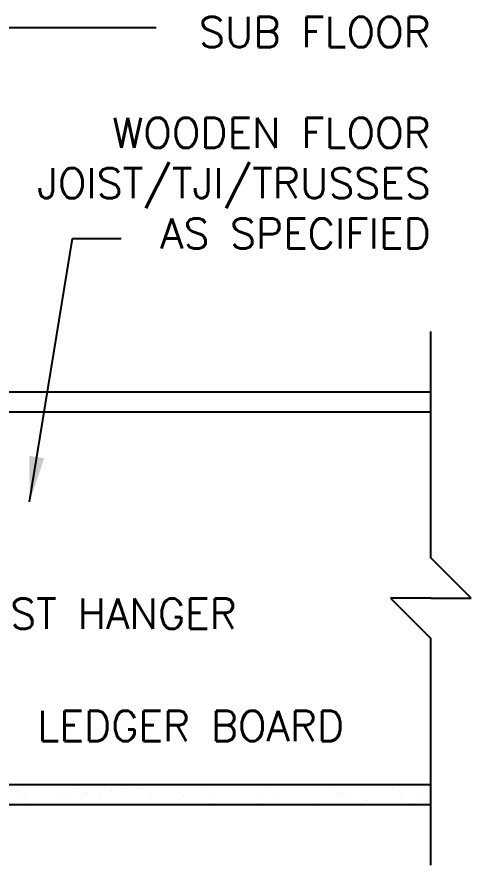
# Model space of a CAD drawing. Header units: inches. Extents: x 113.5 to 169.5, y -20.2 to 56.9.
# Drawn here: x 154.24 to 165.51, y 10.84 to 31.89 of the extents above; entities that cross this region are included whole.
import ezdxf
from ezdxf.enums import TextEntityAlignment as Align

# ---------------------------------------------------------------- set-up
doc = ezdxf.new("R2010")
doc.units = ezdxf.units.IN
doc.header["$LTSCALE"] = 0.5
doc.header["$MEASUREMENT"] = 0
for name, color, linetype in [('HATCH', 12, 'Continuous'), ('line25', 2, 'Continuous'), ('LINE9', 9, 'Continuous'), ('TEXT', 4, 'Continuous')]:
    doc.layers.add(name, color=color, linetype=linetype)
doc.styles.add('DIM', font='romans.shx', dxfattribs={"width": 0.7})
doc.styles.add('ROMANS', font='romans.shx', dxfattribs={"height": 1.125})
doc.dimstyles.new('ext_12', dxfattribs={"dimscale": 12, "dimtxt": 0.09375, "dimasz": 0.09375, "dimexe": 0.09375, "dimexo": 0.0625, "dimgap": 0.0625, "dimtad": 1, "dimdec": 1, "dimzin": 3, "dimdsep": 46, "dimlunit": 4, "dimtxsty": 'DIM', "dimcen": 0.09, "dimdle": 0.09375, "dimclrt": 4, "dimadec": 0, "dimazin": 0, "dimtfac": 1, "dimtdec": 1, "dimtmove": 2, "dimatfit": 3, "dimfxl": 1, "dimfrac": 2, "dimtolj": 1, "dimtzin": 0, "dimarcsym": 0})

msp = doc.modelspace()

# ---------------------------------------------------------------- linework, layer by layer
at = {"layer": 'HATCH'}
for p, q in [((154.245, 12.681), (154.245, 12.681)), ((154.365, 12.763), (154.365, 12.763)), ((155.715, 12.811), (155.715, 12.811)), ((155.774, 12.746), (155.774, 12.746)), ((156.276, 12.637), (156.276, 12.637)), ((156.583, 12.69), (156.583, 12.69)), ((156.843, 12.724), (156.843, 12.724)), ((157.024, 12.828), (157.024, 12.828)), ((157.25, 12.778), (157.25, 12.778)), ((157.331, 12.749), (157.331, 12.749)), ((158.303, 12.822), (158.303, 12.822)), ((158.888, 12.752), (158.888, 12.752)), ((160.445, 12.755), (160.445, 12.755)), ((162.002, 12.758), (162.002, 12.758)), ((163.559, 12.76), (163.559, 12.76)), ((154.338, 12.596), (154.338, 12.596)), ((154.428, 12.609), (154.428, 12.609)), ((154.558, 12.423), (154.558, 12.423)), ((155.237, 12.513), (155.237, 12.513)), ((155.497, 12.547), (155.497, 12.547)), ((155.904, 12.601), (155.904, 12.601)), ((155.985, 12.612), (155.985, 12.612)), ((157.542, 12.615), (157.542, 12.615)), ((158.276, 12.619), (158.276, 12.619)), ((158.369, 12.535), (158.369, 12.535)), ((159.099, 12.618), (159.099, 12.618)), ((160.307, 12.575), (160.307, 12.575)), ((160.656, 12.62), (160.656, 12.62)), ((162.213, 12.623), (162.213, 12.623)), ((162.307, 12.558), (162.307, 12.558)), ((162.399, 12.474), (162.399, 12.474)), ((162.947, 12.435), (162.947, 12.435)), ((163.77, 12.626), (163.77, 12.626)), ((164.226, 12.429), (164.226, 12.429)), ((164.338, 12.514), (164.338, 12.514)), ((164.44, 12.43), (164.44, 12.43)), ((157.7, 12.359), (157.7, 12.359)), ((159.009, 12.376), (159.009, 12.376)), ((160.288, 12.37), (160.288, 12.37)), ((161.638, 12.418), (161.638, 12.418)), ((163.773, 12.342), (163.773, 12.342)), ((164.034, 12.376), (164.034, 12.376))]:
    msp.add_line(p, q, dxfattribs=at)
at = {"layer": 'line25'}
for p, q in [((147.529, 22.088), (164.512, 22.088)), ((147.529, 12.838), (164.512, 12.838))]:
    msp.add_line(p, q, dxfattribs=at)
at = {"layer": 'LINE9'}
for p, q in [((164.512, 18.463), (164.512, 24.088)), ((147.529, 22.588), (164.512, 22.588)), ((165.512, 17.463), (164.512, 18.463)), ((163.512, 17.463), (164.512, 16.463)), ((164.512, 17.463), (163.512, 17.463)), ((164.512, 17.463), (165.512, 17.463)), ((164.512, 10.838), (164.512, 16.463)), ((147.529, 12.338), (164.512, 12.338))]:
    msp.add_line(p, q, dxfattribs=at)

# ---------------------------------------------------------------- texts
at = {"layer": 'TEXT', "style": 'ROMANS'}
for s, p in [(' JOIST HANGER', (152.079, 17.078)), (' LEDGER BOARD', (154.231, 14.292))]:
    msp.add_text(s, height=0.75, dxfattribs=at).set_placement(p, align=Align.MIDDLE_LEFT)
at = {"layer": 'TEXT', "insert": (164.512, 29.018), "char_height": 0.75, "width": 11.05043, "attachment_point": 6, "style": 'ROMANS'}
msp.add_mtext('SUB FLOOR\\P\\PWOODEN FLOOR JOIST/TJI/TRUSSES\\PAS SPECIFIED', dxfattribs=at)

# ---------------------------------------------------------------- leaders
at = {"layer": 'TEXT'}
for points in [[(150.225, 22.588), (154.016, 31.633), (157.696, 31.633)], [(154.55, 19.855), (155.617, 26.39), (156.825, 26.39)]]:
    msp.add_leader(points, dimstyle='ext_12', override={"dimgap": 0.0625, "dimtad": 0}, dxfattribs=at)

doc.saveas('drawing.dxf')
